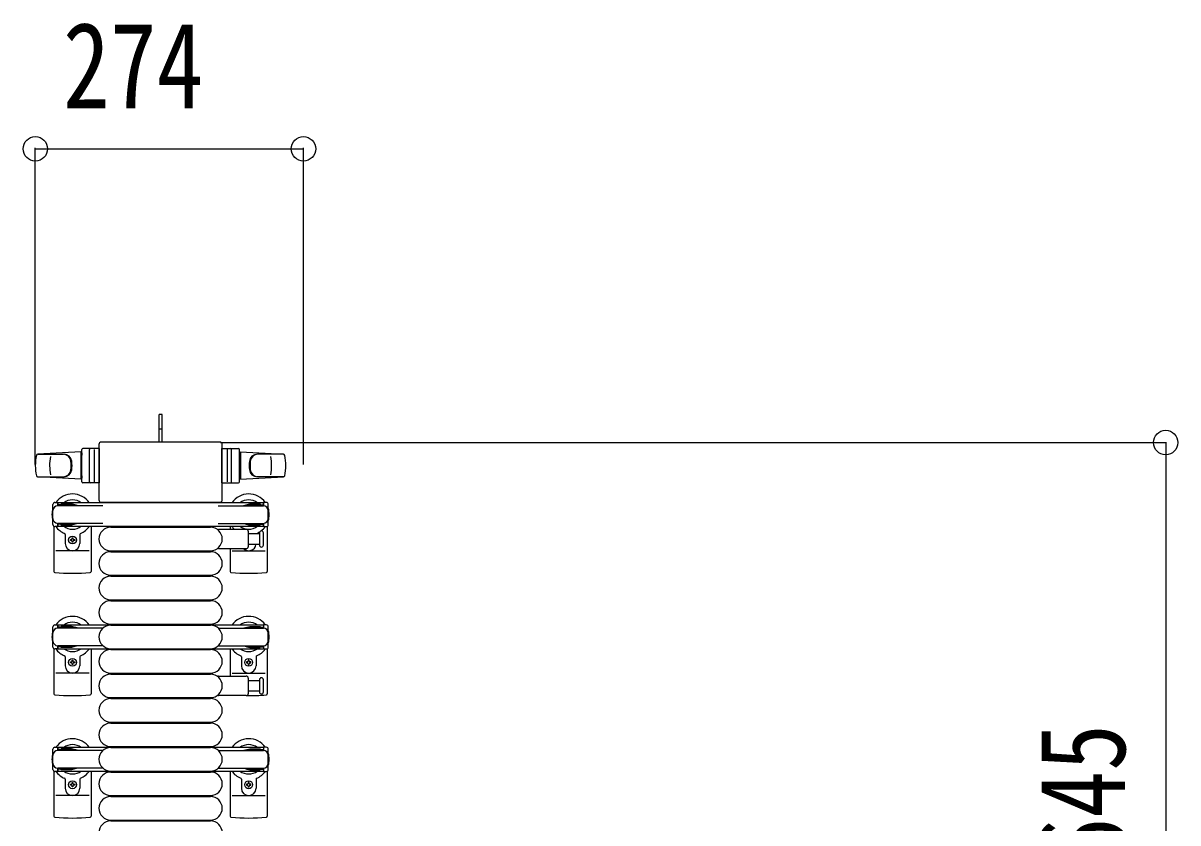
# Model space of a CAD drawing. Units: millimetres, scale not verified. Extents: x -16820 to 16820, y -11880 to 11880.
# Drawn here: x 11461 to 12641, y 7561 to 8377 of the extents above; entities that cross this region are included whole.
import ezdxf
from ezdxf.enums import TextEntityAlignment as Align

# ---------------------------------------------------------------- set-up
doc = ezdxf.new("R2010")
doc.units = ezdxf.units.MM
doc.header["$LTSCALE"] = 50
for name, color, linetype in [('0-2_YKK_13', 4, 'Continuous'), ('0-3_YKK_A1', 4, 'Continuous'), ('0-4_YKK_D', 6, 'Continuous')]:
    doc.layers.add(name, color=color, linetype=linetype)
doc.styles.add('ＭＳ ゴシック', font='')
doc.styles.get('ＭＳ ゴシック').set_extended_font_data('MS Gothic')

msp = doc.modelspace()

# ---------------------------------------------------------------- linework, layer by layer
at = {"layer": '0-2_YKK_13'}
for p, q in [((11602.58, 7977.5), (11599.58, 7977.5)), ((11599.58, 7962), (11599.58, 7977.5)), ((11602.58, 7962.65), (11599.58, 7962.65)), ((11599.58, 7949.5), (11599.58, 7962)), ((11520.58, 7909), (11520.58, 7942)), ((11538.58, 7943), (11521.58, 7943)), ((11528.58, 7909), (11528.58, 7942)), ((11533.08, 7942.06), (11533.08, 7908.88)), ((11538.08, 7947), (11538.08, 7890.49)), ((11538.08, 7947), (11538.08, 7947)), ((11538.58, 7908), (11538.58, 7943)), ((11661.58, 7949.5), (11540.57, 7949.5)), ((11540.57, 7949.5), (11540.57, 7949.5)), ((11661.58, 7949.5), (11661.58, 7949.5)), ((11663.58, 7908), (11663.58, 7943)), ((11663.58, 7943), (11680.58, 7943)), ((11664.08, 7890.49), (11664.08, 7947)), ((11664.08, 7947), (11664.08, 7947)), ((11669.08, 7942.06), (11669.08, 7908.88)), ((11673.58, 7909), (11673.58, 7942)), ((11681.58, 7909), (11681.58, 7942)), ((11519.58, 7939.5), (11475.55, 7937.06)), ((11475.97, 7937), (11501.7, 7937)), ((11519.58, 7939.5), (11519.58, 7911.5)), ((11520.58, 7938.5), (11519.58, 7938.5)), ((11519.58, 7938.5), (11519.58, 7912.5)), ((11520.58, 7938.5), (11520.58, 7936.1)), ((11681.58, 7938.5), (11681.58, 7936.1)), ((11681.58, 7938.5), (11682.58, 7938.5)), ((11682.58, 7939.5), (11682.58, 7911.5)), ((11682.58, 7939.5), (11726.6, 7937.06)), ((11682.58, 7938.5), (11682.58, 7912.5)), ((11726.18, 7937), (11700.45, 7937)), ((11475.2, 7914), (11502.38, 7914)), ((11519.58, 7911.5), (11475.55, 7913.93)), ((11520.58, 7912.5), (11519.58, 7912.5)), ((11520.58, 7914.9), (11520.58, 7912.5)), ((11538.58, 7908), (11521.58, 7908)), ((11663.58, 7908), (11680.58, 7908)), ((11681.58, 7914.9), (11681.58, 7912.5)), ((11681.58, 7912.5), (11682.58, 7912.5)), ((11682.58, 7911.5), (11726.6, 7913.93)), ((11726.96, 7914), (11699.77, 7914)), ((11491.08, 7865.2), (11491.08, 7885.8)), ((11512.88, 7885.5), (11495.88, 7885.5)), ((11542.14, 7884.5), (11496.08, 7884.5)), ((11499.38, 7886.3), (11499.38, 7885.5)), ((11509.89, 7886.3), (11499.38, 7886.3)), ((11515.88, 7884.69), (11509.89, 7886.3)), ((11515.88, 7884.69), (11515.88, 7884.5)), ((11538.08, 7890.49), (11538.08, 7890.49)), ((11540.57, 7888), (11661.58, 7888)), ((11540.57, 7888), (11540.57, 7888)), ((11660.01, 7884.5), (11706.08, 7884.5)), ((11661.58, 7888), (11661.58, 7888)), ((11664.08, 7890.49), (11664.08, 7890.49)), ((11686.28, 7884.69), (11692.26, 7886.3)), ((11686.28, 7884.69), (11686.28, 7884.5)), ((11689.28, 7885.5), (11706.28, 7885.5)), ((11692.26, 7886.3), (11702.78, 7886.3)), ((11702.78, 7886.3), (11702.78, 7885.5)), ((11711.08, 7865.2), (11711.08, 7885.8)), ((11492.08, 7863.46), (11492.08, 7817.4)), ((11495.88, 7863.2), (11493.08, 7863.2)), ((11495.88, 7866.5), (11495.88, 7863.2)), ((11512.88, 7865.5), (11495.88, 7865.5)), ((11542.14, 7866.5), (11496.08, 7866.5)), ((11499.38, 7864.7), (11499.38, 7865.5)), ((11509.89, 7864.7), (11499.38, 7864.7)), ((11515.88, 7866.3), (11509.89, 7864.7)), ((11515.88, 7866.3), (11515.88, 7866.5)), ((11530.08, 7863.5), (11530.08, 7817.4)), ((11550.08, 7862.5), (11652.08, 7862.5)), ((11660.01, 7866.5), (11706.08, 7866.5)), ((11660.75, 7860.5), (11688.58, 7860.5)), ((11672.08, 7863.5), (11672.08, 7860.5)), ((11686.28, 7866.3), (11686.28, 7866.5)), ((11686.28, 7866.3), (11692.26, 7864.7)), ((11689.28, 7865.5), (11706.28, 7865.5)), ((11692.26, 7864.7), (11702.78, 7864.7)), ((11702.78, 7864.7), (11702.78, 7865.5)), ((11706.28, 7866.5), (11706.28, 7863.2)), ((11706.28, 7863.2), (11709.08, 7863.2)), ((11710.08, 7863.46), (11710.08, 7817.4)), ((11503.58, 7855.2), (11503.58, 7846)), ((11510.64, 7850.82), (11510.64, 7851.7)), ((11511.52, 7848.18), (11511.52, 7847.3)), ((11518.58, 7855.2), (11518.58, 7846)), ((11690.58, 7858.5), (11690.58, 7842.5)), ((11690.58, 7856), (11702.08, 7856)), ((11702.08, 7856.75), (11702.08, 7844.25)), ((11528.08, 7838.5), (11494.08, 7838.5)), ((11550.08, 7838.5), (11652.08, 7838.5)), ((11550.08, 7837.5), (11652.08, 7837.5)), ((11688.58, 7840.5), (11660.75, 7840.5)), ((11672.08, 7840.5), (11672.08, 7817.4)), ((11674.08, 7838.5), (11708.08, 7838.5)), ((11702.08, 7845), (11690.58, 7845)), ((11550.08, 7813.5), (11652.08, 7813.5)), ((11550.08, 7812.5), (11652.08, 7812.5)), ((11550.08, 7788.5), (11652.08, 7788.5)), ((11550.08, 7787.5), (11652.08, 7787.5)), ((11491.08, 7740.2), (11491.08, 7760.8)), ((11512.88, 7760.5), (11495.88, 7760.5)), ((11542.14, 7759.5), (11496.08, 7759.5)), ((11499.38, 7761.3), (11499.38, 7760.5)), ((11509.89, 7761.3), (11499.38, 7761.3)), ((11515.88, 7759.69), (11509.89, 7761.3)), ((11515.88, 7759.69), (11515.88, 7759.5)), ((11550.08, 7763.5), (11652.08, 7763.5)), ((11550.08, 7762.5), (11652.08, 7762.5)), ((11660.01, 7759.5), (11706.08, 7759.5)), ((11686.28, 7759.69), (11692.26, 7761.3)), ((11686.28, 7759.69), (11686.28, 7759.5)), ((11689.28, 7760.5), (11706.28, 7760.5)), ((11692.26, 7761.3), (11702.78, 7761.3)), ((11702.78, 7761.3), (11702.78, 7760.5)), ((11711.08, 7740.2), (11711.08, 7760.8)), ((11495.88, 7741.5), (11495.88, 7738.2)), ((11542.14, 7741.5), (11496.08, 7741.5)), ((11515.88, 7741.3), (11509.89, 7739.7)), ((11515.88, 7741.3), (11515.88, 7741.5)), ((11660.01, 7741.5), (11706.08, 7741.5)), ((11686.28, 7741.3), (11686.28, 7741.5)), ((11686.28, 7741.3), (11692.26, 7739.7)), ((11706.28, 7741.5), (11706.28, 7738.2)), ((11492.08, 7738.46), (11492.08, 7692.4)), ((11495.88, 7738.2), (11493.08, 7738.2)), ((11512.88, 7740.5), (11495.88, 7740.5)), ((11499.38, 7739.7), (11499.38, 7740.5)), ((11509.89, 7739.7), (11499.38, 7739.7)), ((11503.58, 7730.2), (11503.58, 7721)), ((11518.58, 7730.2), (11518.58, 7721)), ((11530.08, 7738.5), (11530.08, 7692.4)), ((11550.08, 7738.5), (11652.08, 7738.5)), ((11550.08, 7737.5), (11652.08, 7737.5)), ((11672.08, 7738.5), (11672.08, 7710.5)), ((11683.58, 7730.2), (11683.58, 7721)), ((11689.28, 7740.5), (11706.28, 7740.5)), ((11692.26, 7739.7), (11702.78, 7739.7)), ((11698.58, 7730.2), (11698.58, 7721)), ((11702.78, 7739.7), (11702.78, 7740.5)), ((11706.28, 7738.2), (11709.08, 7738.2)), ((11710.08, 7738.46), (11710.08, 7692.4)), ((11510.64, 7725.82), (11510.64, 7726.7)), ((11511.52, 7723.18), (11511.52, 7722.3)), ((11690.64, 7723.18), (11690.64, 7722.3)), ((11691.52, 7725.82), (11691.52, 7726.7)), ((11528.08, 7713.5), (11494.08, 7713.5)), ((11550.08, 7713.5), (11652.08, 7713.5)), ((11550.08, 7712.5), (11652.08, 7712.5)), ((11660.75, 7710.5), (11688.58, 7710.5)), ((11674.08, 7713.5), (11708.08, 7713.5)), ((11690.58, 7708.5), (11690.58, 7692.5)), ((11690.58, 7706), (11702.08, 7706)), ((11702.08, 7706.75), (11702.08, 7694.25)), ((11702.08, 7695), (11690.58, 7695)), ((11550.08, 7688.5), (11652.08, 7688.5)), ((11550.08, 7687.5), (11652.08, 7687.5)), ((11688.58, 7690.5), (11660.75, 7690.5)), ((11550.08, 7663.5), (11652.08, 7663.5)), ((11550.08, 7662.5), (11652.08, 7662.5)), ((11491.08, 7615.2), (11491.08, 7635.8)), ((11512.88, 7635.5), (11495.88, 7635.5)), ((11499.38, 7636.3), (11499.38, 7635.5)), ((11509.89, 7636.3), (11499.38, 7636.3)), ((11515.88, 7634.69), (11509.89, 7636.3)), ((11515.88, 7634.69), (11515.88, 7634.5)), ((11550.08, 7638.5), (11652.08, 7638.5)), ((11550.08, 7637.5), (11652.08, 7637.5)), ((11686.28, 7634.69), (11692.26, 7636.3)), ((11686.28, 7634.69), (11686.28, 7634.5)), ((11689.28, 7635.5), (11706.28, 7635.5)), ((11692.26, 7636.3), (11702.78, 7636.3)), ((11702.78, 7636.3), (11702.78, 7635.5)), ((11711.08, 7615.2), (11711.08, 7635.8)), ((11542.14, 7634.5), (11496.08, 7634.5)), ((11660.01, 7634.5), (11706.08, 7634.5)), ((11492.08, 7613.46), (11492.08, 7567.4)), ((11495.88, 7613.2), (11493.08, 7613.2)), ((11495.88, 7616.5), (11495.88, 7613.2)), ((11512.88, 7615.5), (11495.88, 7615.5)), ((11542.14, 7616.5), (11496.08, 7616.5)), ((11499.38, 7614.7), (11499.38, 7615.5)), ((11509.89, 7614.7), (11499.38, 7614.7)), ((11515.88, 7616.3), (11509.89, 7614.7)), ((11515.88, 7616.3), (11515.88, 7616.5)), ((11530.08, 7613.5), (11530.08, 7567.4)), ((11550.08, 7613.5), (11652.08, 7613.5)), ((11550.08, 7612.5), (11652.08, 7612.5)), ((11660.01, 7616.5), (11706.08, 7616.5)), ((11672.08, 7613.5), (11672.08, 7567.4)), ((11686.28, 7616.3), (11686.28, 7616.5)), ((11686.28, 7616.3), (11692.26, 7614.7)), ((11689.28, 7615.5), (11706.28, 7615.5)), ((11692.26, 7614.7), (11702.78, 7614.7)), ((11702.78, 7614.7), (11702.78, 7615.5)), ((11706.28, 7616.5), (11706.28, 7613.2)), ((11706.28, 7613.2), (11709.08, 7613.2)), ((11710.08, 7613.46), (11710.08, 7567.4)), ((11503.58, 7605.2), (11503.58, 7596)), ((11510.64, 7600.82), (11510.64, 7601.7)), ((11518.58, 7605.2), (11518.58, 7596)), ((11683.58, 7605.2), (11683.58, 7596)), ((11691.52, 7600.82), (11691.52, 7601.7)), ((11698.58, 7605.2), (11698.58, 7596)), ((11528.08, 7588.5), (11494.08, 7588.5)), ((11511.52, 7598.18), (11511.52, 7597.3)), ((11550.08, 7588.5), (11652.08, 7588.5)), ((11550.08, 7587.5), (11652.08, 7587.5)), ((11674.08, 7588.5), (11708.08, 7588.5)), ((11690.64, 7598.18), (11690.64, 7597.3)), ((11550.08, 7563.5), (11652.08, 7563.5)), ((11550.08, 7562.5), (11652.08, 7562.5))]:
    msp.add_line(p, q, dxfattribs=at)
for points in [[(11602.58, 7949.5), (11602.58, 7962), (11602.58, 7977.5)], [(11493.08, 7887.8), (11495.88, 7887.8), (11495.88, 7884.5)], [(11709.08, 7887.8), (11706.28, 7887.8), (11706.28, 7884.5)], [(11509.76, 7849.06), (11508.88, 7849.06), (11508.88, 7849.94), (11509.76, 7849.94)], [(11510.64, 7851.7), (11511.52, 7851.7), (11511.52, 7850.82)], [(11511.52, 7847.3), (11510.64, 7847.3), (11510.64, 7848.18)], [(11512.4, 7849.94), (11513.28, 7849.94), (11513.28, 7849.06), (11512.4, 7849.06)], [(11706.08, 7844.25), (11706.08, 7850.5), (11706.08, 7856.75)], [(11493.08, 7762.8), (11495.88, 7762.8), (11495.88, 7759.5)], [(11709.08, 7762.8), (11706.28, 7762.8), (11706.28, 7759.5)], [(11509.76, 7724.06), (11508.88, 7724.06), (11508.88, 7724.94), (11509.76, 7724.94)], [(11510.64, 7726.7), (11511.52, 7726.7), (11511.52, 7725.82)], [(11511.52, 7722.3), (11510.64, 7722.3), (11510.64, 7723.18)], [(11512.4, 7724.94), (11513.28, 7724.94), (11513.28, 7724.06), (11512.4, 7724.06)], [(11689.76, 7724.94), (11688.88, 7724.94), (11688.88, 7724.06), (11689.76, 7724.06)], [(11691.52, 7726.7), (11690.64, 7726.7), (11690.64, 7725.82)], [(11690.64, 7722.3), (11691.52, 7722.3), (11691.52, 7723.18)], [(11692.4, 7724.06), (11693.28, 7724.06), (11693.28, 7724.94), (11692.4, 7724.94)], [(11706.08, 7694.25), (11706.08, 7700.5), (11706.08, 7706.75)], [(11493.08, 7637.8), (11495.88, 7637.8), (11495.88, 7634.5)], [(11709.08, 7637.8), (11706.28, 7637.8), (11706.28, 7634.5)], [(11509.76, 7599.06), (11508.88, 7599.06), (11508.88, 7599.94), (11509.76, 7599.94)], [(11510.64, 7601.7), (11511.52, 7601.7), (11511.52, 7600.82)], [(11512.4, 7599.94), (11513.28, 7599.94), (11513.28, 7599.06), (11512.4, 7599.06)], [(11689.76, 7599.94), (11688.88, 7599.94), (11688.88, 7599.06), (11689.76, 7599.06)], [(11691.52, 7601.7), (11690.64, 7601.7), (11690.64, 7600.82)], [(11692.4, 7599.06), (11693.28, 7599.06), (11693.28, 7599.94), (11692.4, 7599.94)], [(11511.52, 7597.3), (11510.64, 7597.3), (11510.64, 7598.18)], [(11690.64, 7597.3), (11691.52, 7597.3), (11691.52, 7598.18)]]:
    msp.add_lwpolyline(points, dxfattribs=at)
for centre in [(11511.08, 7849.5), (11511.08, 7724.5), (11691.08, 7724.5), (11511.08, 7599.5), (11691.08, 7599.5)]:
    msp.add_circle(centre, 4, dxfattribs=at)
for centre, radius, start, end in [((11521.58, 7942), 1, 90, 180), ((11529.58, 7942), 1, 90, 180), ((11672.58, 7942), 1, 0, 90), ((11680.58, 7942), 1, 0, 90), ((11523.08, 7925.5), 50, 168.05356, 191.94644), ((11523.08, 7925.5), 50, 168.05356, 191.97738), ((11475.63, 7935.56), 1.5, 93.16862, 168.02262), ((11537.68, 7925.5), 50, 169.45053, 190.87665), ((11501.51, 7929), 8, 6.27929, 90), ((11502.38, 7929), 8, 6.27929, 90), ((11469.7, 7925.5), 40, 353.72071, 6.27929), ((11470.58, 7925.5), 40, 353.72071, 6.27929), ((11731.58, 7925.5), 40, 173.72071, 186.27929), ((11699.77, 7929), 8, 90, 173.72071), ((11732.45, 7925.5), 40, 173.72071, 186.27929), ((11700.64, 7929), 8, 90, 173.72071), ((11664.48, 7925.5), 50, 349.12335, 10.54947), ((11726.52, 7935.56), 1.5, 11.97738, 86.83138), ((11679.08, 7925.5), 50, 348.02262, 11.94644), ((11679.08, 7925.5), 50, 348.05356, 11.94644), ((11501.51, 7922), 8, 270, 353.72071), ((11502.38, 7922), 8, 270, 353.72071), ((11699.77, 7922), 8, 186.27929, 270), ((11700.64, 7922), 8, 186.27929, 270), ((11475.63, 7915.43), 1.5, 191.97738, 266.83138), ((11521.58, 7909), 1, 180, 270), ((11529.58, 7909), 1, 180, 270), ((11672.58, 7909), 1, 270, 0), ((11680.58, 7909), 1, 270, 0), ((11726.52, 7915.43), 1.5, 273.16862, 348.02262), ((11511.08, 7875.5), 21, 34.8499, 144.14653), ((11691.08, 7875.5), 21, 35.85347, 145.1501), ((11493.08, 7885.8), 2, 90, 180), ((11496.08, 7879.5), 5, 90, 180), ((11511.08, 7875.5), 15, 53.1301, 126.8699), ((11691.08, 7875.5), 15, 53.1301, 126.8699), ((11706.08, 7879.5), 5, 0, 90), ((11709.08, 7885.8), 2, 0, 90), ((11511.08, 7875.5), 21, 162.24721, 197.75279), ((11496.08, 7871.5), 5, 180, 270), ((11706.08, 7871.5), 5, 270, 0), ((11691.08, 7875.5), 21, 342.24721, 17.75279), ((11493.08, 7865.2), 2, 180, 270), ((11511.08, 7875.5), 21, 215.85347, 247.27158), ((11511.08, 7875.5), 15, 233.1301, 306.8699), ((11511.08, 7875.5), 21, 292.72842, 325.1501), ((11550.08, 7850.5), 12, 90, 270), ((11652.08, 7850.5), 12, 270, 90), ((11660.75, 7859.5), 1, 90, 168.06047), ((11691.08, 7875.5), 21, 214.8499, 225.58471), ((11691.08, 7875.5), 15, 233.1301, 306.8699), ((11688.58, 7858.5), 2, 0, 90), ((11691.08, 7875.5), 21, 306.9292, 324.14653), ((11709.08, 7865.2), 2, 270, 0), ((11502.58, 7855.2), 1, 0, 67.27158), ((11509.76, 7850.82), 0.88, 270, 0), ((11509.76, 7848.18), 0.88, 0, 90), ((11512.4, 7850.82), 0.88, 180, 270), ((11512.4, 7848.18), 0.88, 90, 180), ((11519.58, 7855.2), 1, 112.72842, 180), ((11699.58, 7855.2), 1, 112.72842, 127.66294), ((11691.08, 7875.5), 21, 292.72842, 302.5406), ((11704.08, 7856.75), 2, 90, 180), ((11704.08, 7856.75), 2, 0, 90), ((11511.08, 7846), 7.5, 180, 0), ((11550.08, 7825.5), 12, 90, 270), ((11652.08, 7825.5), 12, 270, 90), ((11660.75, 7841.5), 1, 191.93946, 270), ((11691.08, 7846), 7.5, 227.16663, 352.33771), ((11688.58, 7842.5), 2, 270, 0), ((11704.08, 7844.25), 2, 180, 270), ((11704.08, 7844.25), 2, 270, 0), ((11493.08, 7817.4), 1, 180, 264.26083), ((11511.08, 7996.5), 181, 264.26083, 275.73917), ((11529.08, 7817.4), 1, 275.73917, 0), ((11550.08, 7800.5), 12, 90, 270), ((11652.08, 7800.5), 12, 270, 90), ((11673.08, 7817.4), 1, 180, 264.26083), ((11691.08, 7996.5), 181, 264.26083, 275.73917), ((11709.08, 7817.4), 1, 275.73917, 0), ((11550.08, 7775.5), 12, 90, 270), ((11652.08, 7775.5), 12, 270, 90), ((11511.08, 7750.5), 21, 34.8499, 144.14653), ((11511.08, 7750.5), 15, 53.1301, 126.8699), ((11691.08, 7750.5), 21, 35.85347, 145.1501), ((11691.08, 7750.5), 15, 53.1301, 126.8699), ((11511.08, 7750.5), 21, 162.24721, 197.75279), ((11493.08, 7760.8), 2, 90, 180), ((11496.08, 7754.5), 5, 90, 180), ((11550.08, 7750.5), 12, 90, 270), ((11652.08, 7750.5), 12, 270, 90), ((11706.08, 7754.5), 5, 0, 90), ((11709.08, 7760.8), 2, 0, 90), ((11691.08, 7750.5), 21, 342.24721, 17.75279), ((11496.08, 7746.5), 5, 180, 270), ((11706.08, 7746.5), 5, 270, 0), ((11493.08, 7740.2), 2, 180, 270), ((11511.08, 7750.5), 21, 215.85347, 247.27158), ((11511.08, 7750.5), 15, 233.1301, 306.8699), ((11502.58, 7730.2), 1, 0, 67.27158), ((11519.58, 7730.2), 1, 112.72842, 180), ((11511.08, 7750.5), 21, 292.72842, 325.1501), ((11550.08, 7725.5), 12, 90, 270), ((11652.08, 7725.5), 12, 270, 90), ((11691.08, 7750.5), 21, 214.8499, 247.27158), ((11691.08, 7750.5), 15, 233.1301, 306.8699), ((11682.58, 7730.2), 1, 0, 67.27158), ((11699.58, 7730.2), 1, 112.72842, 180), ((11691.08, 7750.5), 21, 292.72842, 324.14653), ((11709.08, 7740.2), 2, 270, 0), ((11511.08, 7721), 7.5, 180, 0), ((11509.76, 7725.82), 0.88, 270, 0), ((11509.76, 7723.18), 0.88, 0, 90), ((11512.4, 7725.82), 0.88, 180, 270), ((11512.4, 7723.18), 0.88, 90, 180), ((11691.08, 7721), 7.5, 180, 0), ((11689.76, 7725.82), 0.88, 270, 0), ((11689.76, 7723.18), 0.88, 0, 90), ((11692.4, 7725.82), 0.88, 180, 270), ((11692.4, 7723.18), 0.88, 90, 180), ((11550.08, 7700.5), 12, 90, 270), ((11652.08, 7700.5), 12, 270, 90), ((11660.75, 7709.5), 1, 90, 168.06047), ((11688.58, 7708.5), 2, 0, 90), ((11704.08, 7706.75), 2, 90, 180), ((11704.08, 7706.75), 2, 0, 90), ((11704.08, 7694.25), 2, 180, 270), ((11704.08, 7694.25), 2, 270, 0), ((11493.08, 7692.4), 1, 180, 264.26083), ((11511.08, 7871.5), 181, 264.26083, 275.73917), ((11529.08, 7692.4), 1, 275.73917, 0), ((11550.08, 7675.5), 12, 90, 270), ((11652.08, 7675.5), 12, 270, 90), ((11660.75, 7691.5), 1, 191.93946, 270), ((11688.58, 7692.5), 2, 270, 0), ((11691.08, 7871.5), 181, 269.28378, 275.73917), ((11709.08, 7692.4), 1, 275.73917, 0), ((11550.08, 7650.5), 12, 90, 270), ((11652.08, 7650.5), 12, 270, 90), ((11511.08, 7625.5), 21, 34.8499, 144.14653), ((11691.08, 7625.5), 21, 35.85347, 145.1501), ((11493.08, 7635.8), 2, 90, 180), ((11511.08, 7625.5), 15, 53.1301, 126.8699), ((11550.08, 7625.5), 12, 90, 270), ((11652.08, 7625.5), 12, 270, 90), ((11691.08, 7625.5), 15, 53.1301, 126.8699), ((11709.08, 7635.8), 2, 0, 90), ((11511.08, 7625.5), 21, 162.24721, 197.75279), ((11496.08, 7629.5), 5, 90, 180), ((11706.08, 7629.5), 5, 0, 90), ((11691.08, 7625.5), 21, 342.24721, 17.75279), ((11496.08, 7621.5), 5, 180, 270), ((11493.08, 7615.2), 2, 180, 270), ((11511.08, 7625.5), 21, 215.85347, 247.27158), ((11511.08, 7625.5), 15, 233.1301, 306.8699), ((11511.08, 7625.5), 21, 292.72842, 325.1501), ((11550.08, 7600.5), 12, 90, 270), ((11652.08, 7600.5), 12, 270, 90), ((11691.08, 7625.5), 21, 214.8499, 247.27158), ((11691.08, 7625.5), 15, 233.1301, 306.8699), ((11691.08, 7625.5), 21, 292.72842, 324.14653), ((11706.08, 7621.5), 5, 270, 0), ((11709.08, 7615.2), 2, 270, 0), ((11502.58, 7605.2), 1, 0, 67.27158), ((11509.76, 7600.82), 0.88, 270, 0), ((11512.4, 7600.82), 0.88, 180, 270), ((11519.58, 7605.2), 1, 112.72842, 180), ((11682.58, 7605.2), 1, 0, 67.27158), ((11689.76, 7600.82), 0.88, 270, 0), ((11692.4, 7600.82), 0.88, 180, 270), ((11699.58, 7605.2), 1, 112.72842, 180), ((11511.08, 7596), 7.5, 180, 0), ((11509.76, 7598.18), 0.88, 0, 90), ((11512.4, 7598.18), 0.88, 90, 180), ((11550.08, 7575.5), 12, 90, 270), ((11652.08, 7575.5), 12, 270, 90), ((11691.08, 7596), 7.5, 180, 0), ((11689.76, 7598.18), 0.88, 0, 90), ((11692.4, 7598.18), 0.88, 90, 180), ((11493.08, 7567.4), 1, 180, 264.26083), ((11511.08, 7746.5), 181, 264.26083, 275.73917), ((11529.08, 7567.4), 1, 275.73917, 0), ((11673.08, 7567.4), 1, 180, 264.26083), ((11691.08, 7746.5), 181, 264.26083, 275.73917), ((11709.08, 7567.4), 1, 275.73917, 0), ((11550.08, 7550.5), 12, 90, 270), ((11652.08, 7550.5), 12, 270, 90)]:
    msp.add_arc(centre, radius, start, end, dxfattribs=at)
for centre, major_axis, start_param, end_param in [((11540.58, 7946.99), (-1.77, 1.77), 5.4996506, 7.06672), ((11661.57, 7946.99), (-1.77, -1.77), 2.358058, 3.9251274), ((11540.58, 7890.5), (-1.77, -1.77), 5.4996506, 7.06672), ((11661.57, 7890.5), (-1.77, 1.77), 2.358058, 3.9251274)]:
    msp.add_ellipse(centre, major_axis=major_axis, ratio=0.997169, start_param=start_param, end_param=end_param, dxfattribs=at)
at = {"layer": '0-3_YKK_A1'}
for p, q in [((11706.08, 7887.5), (11496.08, 7887.5)), ((11496.08, 7887.5), (11496.08, 7884.5)), ((11706.08, 7885.5), (11706.08, 7887.5)), ((11496.08, 7866.5), (11496.08, 7863.5)), ((11496.08, 7863.5), (11706.08, 7863.5)), ((11706.08, 7863.5), (11706.08, 7865.5)), ((11706.08, 7762.5), (11496.08, 7762.5)), ((11496.08, 7762.5), (11496.08, 7759.5)), ((11706.08, 7762.5), (11706.08, 7759.5)), ((11496.08, 7741.5), (11496.08, 7738.5)), ((11706.08, 7741.5), (11706.08, 7738.5)), ((11496.08, 7738.5), (11706.08, 7738.5)), ((11706.08, 7637.5), (11496.08, 7637.5)), ((11496.08, 7637.5), (11496.08, 7634.5)), ((11706.08, 7637.5), (11706.08, 7634.5)), ((11496.08, 7616.5), (11496.08, 7613.5)), ((11496.08, 7613.5), (11706.08, 7613.5)), ((11706.08, 7616.5), (11706.08, 7613.5))]:
    msp.add_line(p, q, dxfattribs=at)
at = {"layer": '0-4_YKK_D'}
for p, q in [((11473.08, 7926.48), (11473.08, 8250)), ((11473.08, 8249), (11747.08, 8249)), ((11747.08, 7926.6), (11747.08, 8250)), ((11662.35, 7949), (12629.08, 7949)), ((12628.08, 7949), (12628.08, 7304.5))]:
    msp.add_line(p, q, dxfattribs=at)
for centre in [(11473.08, 8249), (11747.08, 8249), (12628.08, 7949)]:
    msp.add_circle(centre, 12.5, dxfattribs=at)

# ---------------------------------------------------------------- texts
at = {"layer": '0-4_YKK_D', "style": 'ＭＳ ゴシック', "width": 0.8}
msp.add_text('274', height=87.98, dxfattribs=at).set_placement((11501.28, 8264), align=Align.BOTTOM_LEFT)
msp.add_text('645', height=87.98, rotation=90, dxfattribs=at).set_placement((12613.08, 7517.95), align=Align.BOTTOM_LEFT)

doc.saveas('drawing.dxf')
